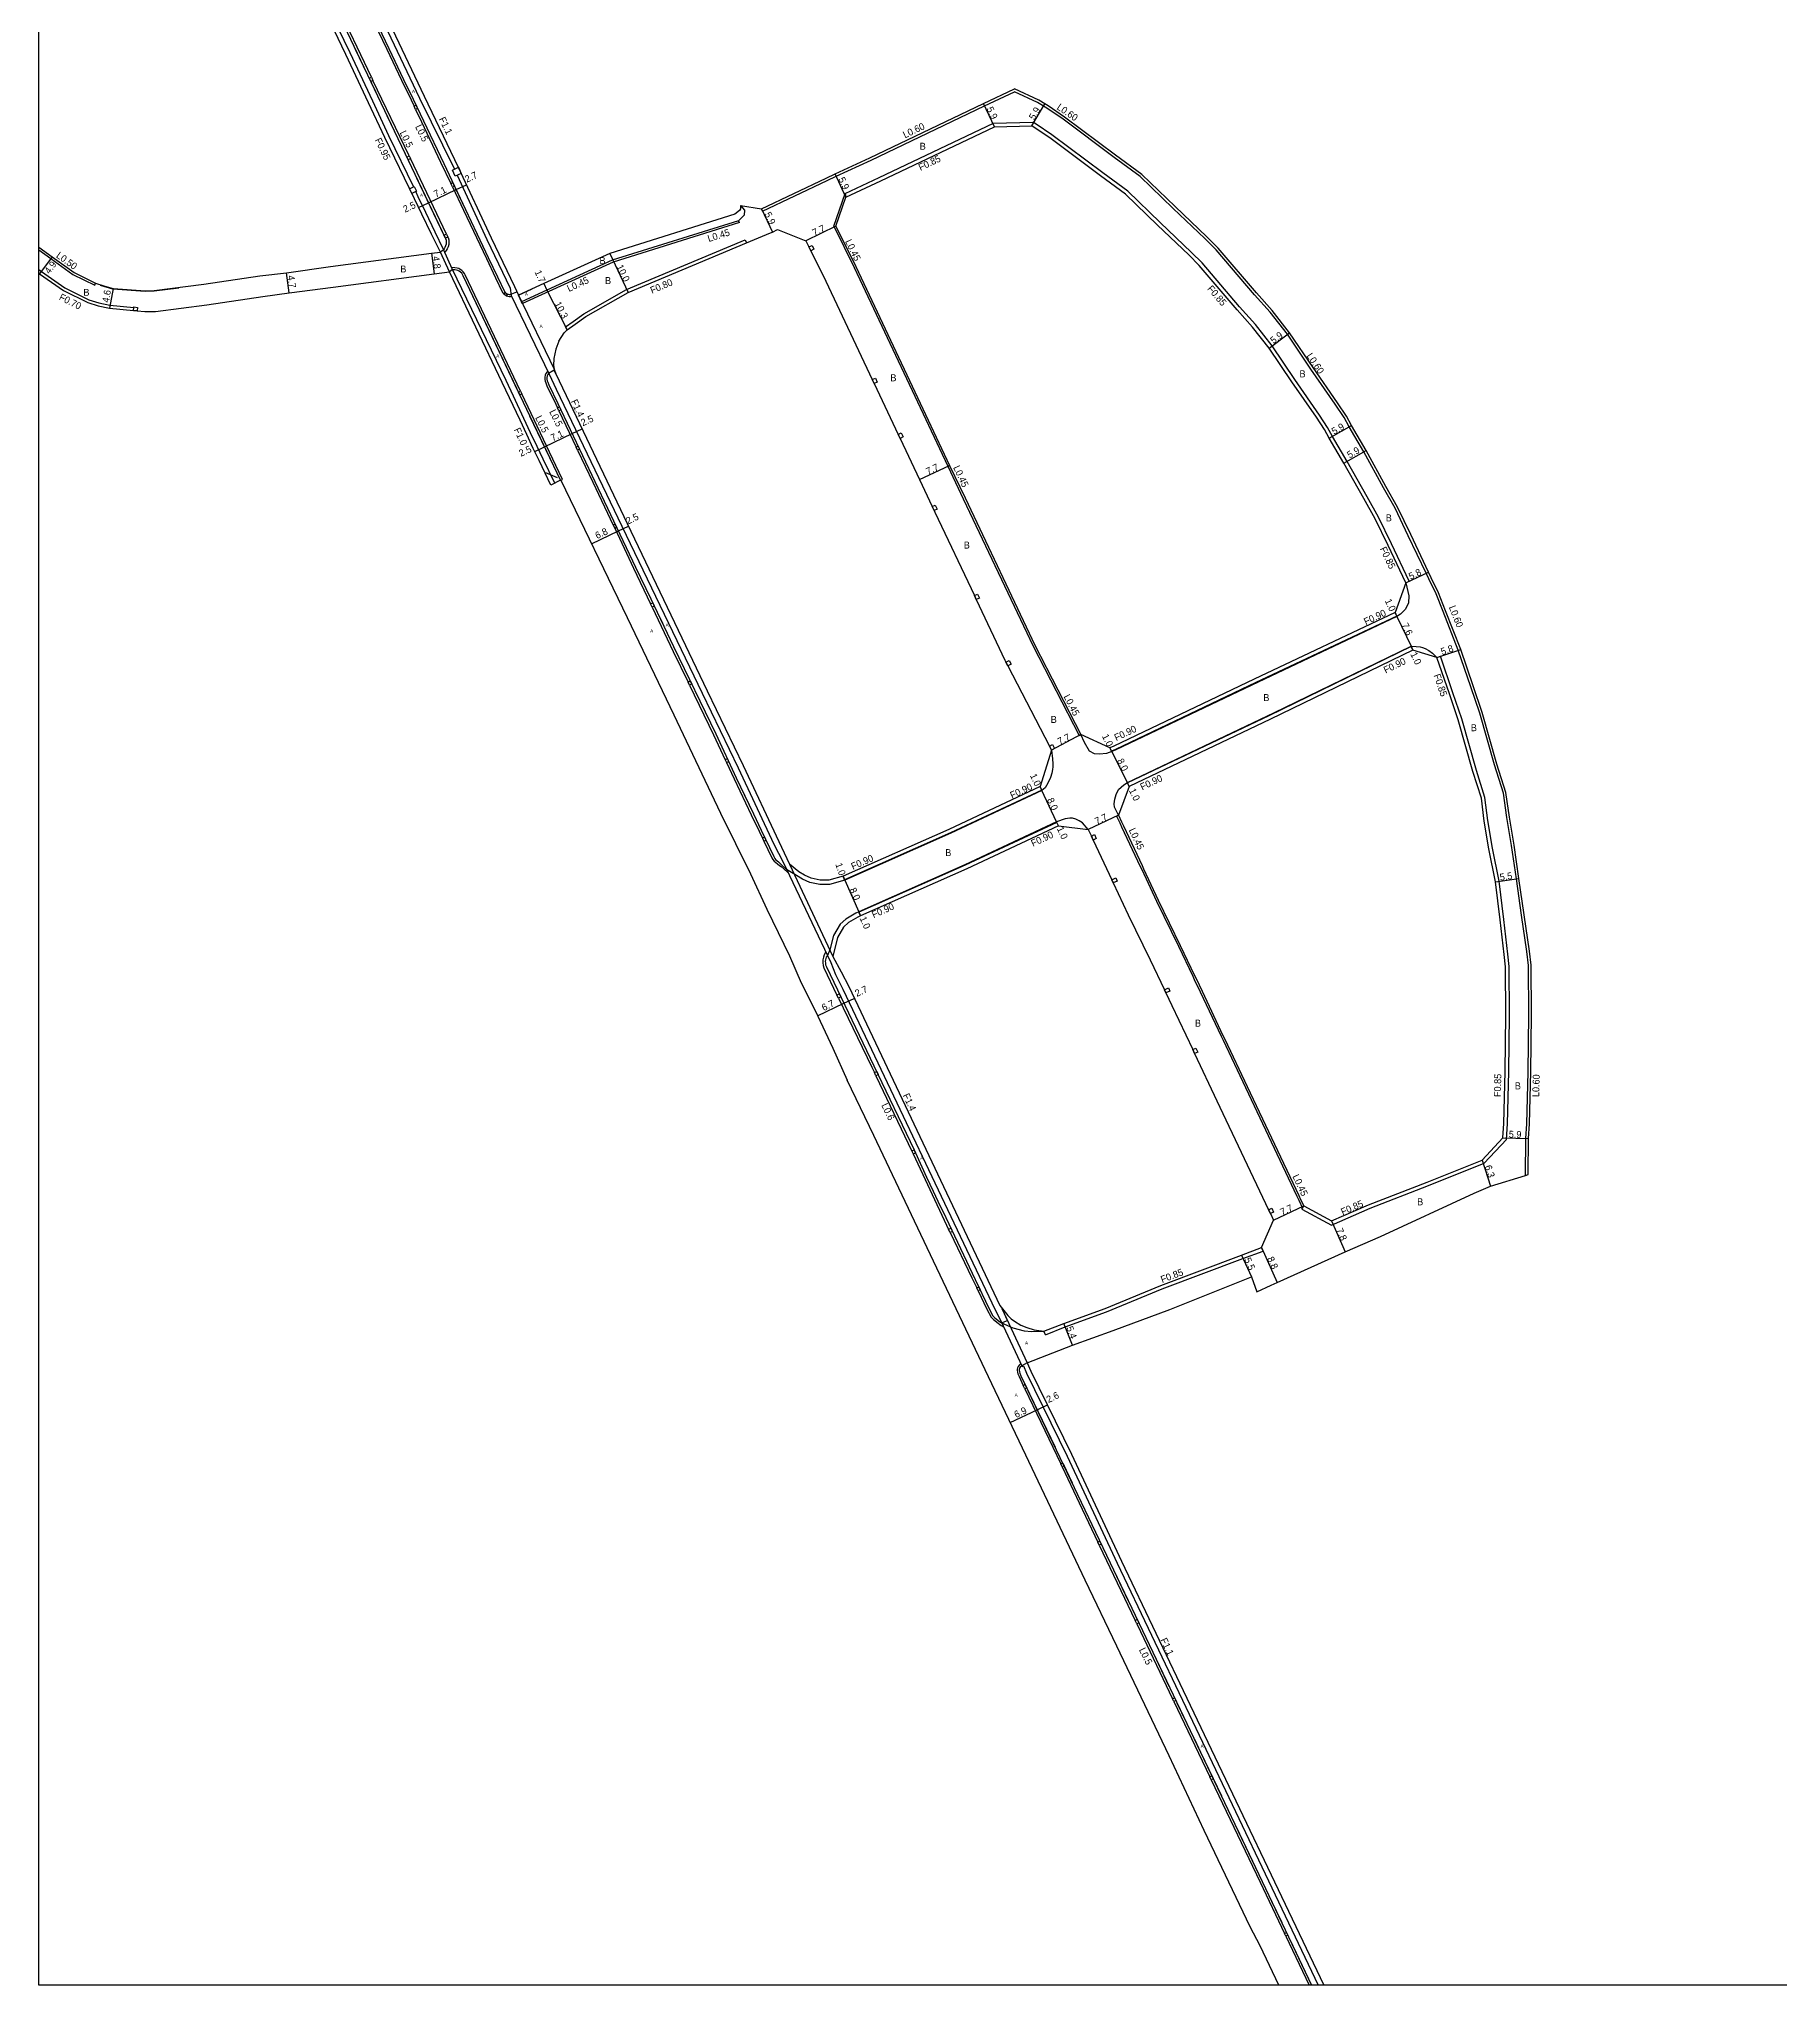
# Model space of a CAD drawing. Header units: metres. Extents: x -20002 to -16000, y -111000 to -108000.
# Drawn here: x -20000 to -19598.1, y -111000 to -110550.8 of the extents above; entities that cross this region are included whole.
import ezdxf

# ---------------------------------------------------------------- set-up
doc = ezdxf.new("R2010")
doc.units = ezdxf.units.M
doc.header["$LTSCALE"] = 2.5
for name, color, linetype in [('側溝・桝', 7, 'Continuous'), ('図郭', 7, 'Continuous'), ('幅員', 7, 'Continuous'), ('歩道・分離帯・安全施設', 7, 'Continuous'), ('舗装', 7, 'Continuous'), ('道路', 7, 'Continuous')]:
    doc.layers.add(name, color=color, linetype=linetype)
doc.styles.get("Standard").update_dxf_attribs({"font": ''})
doc.styles.add('YOKO_DECO', font='')
doc.styles.get('Standard').set_extended_font_data('@MS PGothic')
doc.styles.get('YOKO_DECO').set_extended_font_data('MS PGothic')

msp = doc.modelspace()

# ---------------------------------------------------------------- linework, layer by layer
at = {"layer": '側溝・桝'}
for points in [[(-19929.42, -110528.86), (-19922.94, -110542.18), (-19920.22, -110547.48), (-19912.13, -110564.48), (-19904.2, -110580.72), (-19904.14, -110580.86)], [(-19938.35, -110533.27), (-19936.63, -110536.74), (-19933.67, -110542.7), (-19928.28, -110553.93), (-19923.04, -110565.1), (-19919.29, -110573.11), (-19913.58, -110584.92)], [(-19923.27, -110559.62), (-19931.5, -110542.4)], [(-19921.67, -110549.03), (-19919.72, -110553.18), (-19916.33, -110560.32), (-19914.09, -110564.87), (-19913.41, -110566.3)], [(-19914.57, -110577.79), (-19922.91, -110560.37)], [(-19832.99, -110590.56), (-19818.04, -110583.46), (-19815.97, -110582.49), (-19807.94, -110578.75), (-19781.74, -110566.26), (-19774.83, -110562.96)], [(-19656.87, -110813.1), (-19656.83, -110804.59), (-19656.58, -110801.17), (-19656.27, -110789.19), (-19656.13, -110776.06), (-19656.19, -110764.63), (-19656.59, -110761.4), (-19657.82, -110753.07), (-19659, -110744.67), (-19660.15, -110736.95), (-19661.22, -110730.53), (-19662, -110724.88), (-19664.08, -110718.37), (-19667.45, -110706.44), (-19669.54, -110700.31), (-19672.4, -110691.89), (-19675.92, -110682.97), (-19677.49, -110678.87), (-19679.19, -110675.42), (-19679.83, -110674.09), (-19683.94, -110665.46), (-19686.96, -110659.12), (-19689.67, -110654.37), (-19694.21, -110646.11), (-19697.59, -110640.33), (-19698.76, -110638.18), (-19700.81, -110635.11), (-19706.41, -110626.99), (-19711.84, -110618.96), (-19715.84, -110613.88), (-19719.45, -110609.82), (-19728.28, -110599.49), (-19730.88, -110596.86), (-19738.2, -110589.91), (-19745.8, -110582.52), (-19751.85, -110578.12), (-19763.63, -110569.33), (-19767.39, -110566.74), (-19769.5, -110565.48), (-19774.83, -110562.96)], [(-19913.06, -110567.04), (-19911.71, -110569.91), (-19907.28, -110579.21), (-19904.91, -110584.19)], [(-19813.9, -110586.44), (-19806.05, -110582.78), (-19779.66, -110570.2)], [(-19779.66, -110570.2), (-19770.64, -110569.99)], [(-19683.75, -110675.96), (-19687.86, -110667.33), (-19690.82, -110661.14), (-19693.47, -110656.49), (-19698.08, -110648.3), (-19701.47, -110642.52), (-19702.57, -110640.48), (-19704.46, -110637.64), (-19710.14, -110629.42), (-19715.4, -110621.63), (-19719.25, -110616.73), (-19722.89, -110612.63), (-19731.55, -110602.5), (-19733.98, -110600.05), (-19741.25, -110593.14), (-19748.67, -110585.94), (-19754.47, -110581.71), (-19766.21, -110572.95), (-19769.8, -110570.49), (-19770.64, -110569.99)], [(-19905.94, -110595.84), (-19914.27, -110578.41)], [(-19903.49, -110582.26), (-19896.59, -110597.1), (-19891.27, -110608.28), (-19891.01, -110610.02), (-19882.22, -110628.17), (-19880.61, -110631.61), (-19865.49, -110663.22), (-19846.93, -110701.83), (-19838.6, -110719.06), (-19830.36, -110736.62), (-19828.24, -110740.83), (-19817.26, -110763.96), (-19816.18, -110766.71), (-19814.42, -110770.1), (-19779.31, -110844.15), (-19778.02, -110846.71), (-19773.04, -110857.19), (-19772.78, -110857.09), (-19772.1, -110858.72), (-19762.69, -110877.95), (-19751.15, -110902.64), (-19735.29, -110935.84), (-19704.76, -111000)], [(-19880.95, -110653.32), (-19883.6, -110647.82), (-19885.01, -110644.87), (-19886.51, -110641.67), (-19888.06, -110638.39), (-19890.5, -110633.25), (-19892.19, -110629.64), (-19904.62, -110603.88), (-19906.66, -110599.42), (-19908.53, -110595.42), (-19910.72, -110590.84), (-19912.46, -110587.23), (-19913.04, -110586.03)], [(-19904.56, -110584.93), (-19901.98, -110590.34), (-19896.73, -110601.45), (-19894.6, -110605.92), (-19893, -110609.28), (-19892.8, -110609.56), (-19892.67, -110609.7)], [(-19816.55, -110594.03), (-19813.9, -110586.44)], [(-19813.9, -110586.44), (-19813.73, -110587.3)], [(-19838.31, -110593.17), (-19838.55, -110592.77)], [(-19832.99, -110590.56), (-19833.25, -110590.01)], [(-19905.64, -110596.51), (-19905.57, -110596.65), (-19905.43, -110597.14), (-19905.37, -110597.65), (-19905.41, -110598.25), (-19905.55, -110598.78), (-19905.74, -110599.22), (-19905.98, -110599.6), (-19906.24, -110599.91), (-19906.38, -110600.03)], [(-19838.31, -110593.17), (-19867.5, -110602.3), (-19888.41, -110611.86)], [(-19878.43, -110617.23), (-19876.7, -110616.01), (-19874.24, -110614.22), (-19864.36, -110608.62), (-19836.99, -110597.13)], [(-19836.99, -110597.13), (-19836.68, -110597.87)], [(-19816.55, -110594.03), (-19811.86, -110603.53), (-19790.23, -110649.4), (-19786.67, -110656.93), (-19770.54, -110690.93), (-19759.89, -110711.58)], [(-20000, -110599.45), (-19997.22, -110601.5)], [(-19997.22, -110601.5), (-19992.14, -110605.13), (-19987.12, -110607.65)], [(-19905.23, -110604.54), (-19907.35, -110599.98)], [(-20000, -110604.04), (-19999.42, -110604.47)], [(-19999.42, -110604.47), (-19994, -110608.23), (-19988.46, -110611.01), (-19986.18, -110611.71), (-19983.6, -110612.21), (-19978.07, -110612.76)], [(-19888.87, -110632.08), (-19901.62, -110605.26), (-19901.8, -110604.91), (-19902.06, -110604.56), (-19902.36, -110604.26), (-19902.75, -110603.99), (-19903.12, -110603.81), (-19903.5, -110603.68), (-19903.98, -110603.61), (-19904.68, -110603.58), (-19904.75, -110603.6)], [(-19987.12, -110607.65), (-19986.93, -110607.19)], [(-19892.15, -110610.06), (-19892.06, -110610.11), (-19891.79, -110610.19), (-19891.48, -110610.24), (-19891.15, -110610.22), (-19890.93, -110610.17)], [(-19889.35, -110609.93), (-19881.05, -110627.03)], [(-19888.41, -110611.86), (-19888.61, -110611.45)], [(-19878.05, -110617.95), (-19878.43, -110617.23)], [(-19882.55, -110627.48), (-19882.7, -110627.62), (-19882.98, -110628.04), (-19883.14, -110628.41), (-19883.24, -110628.87), (-19883.24, -110629.36), (-19883.14, -110629.8), (-19883.02, -110630.19), (-19882.76, -110630.84), (-19880.7, -110635.12), (-19880.33, -110635.9)], [(-19879.53, -110652.62), (-19879.18, -110652.45), (-19880.72, -110649.21), (-19888.56, -110632.72)], [(-19879.99, -110636.62), (-19876, -110644.99)], [(-19875.66, -110645.7), (-19872.12, -110653.13), (-19867.44, -110663.03)], [(-19867.11, -110663.71), (-19862.76, -110672.91), (-19858.82, -110681.19)], [(-19684.52, -110676.32), (-19683.75, -110675.96)], [(-19858.47, -110681.92), (-19853.6, -110692.15), (-19850.16, -110699.22)], [(-19686.61, -110684), (-19719.13, -110699.36), (-19751.53, -110714.83), (-19752.43, -110715.18)], [(-19686.61, -110684), (-19687, -110683.19)], [(-19683.26, -110691.05), (-19716.14, -110707.02), (-19748.75, -110722.51)], [(-19682.87, -110691.86), (-19683.26, -110691.05)], [(-19708.49, -110820.91), (-19701.7, -110824.57), (-19692.77, -110820.69), (-19679.25, -110815.47), (-19666.42, -110810.29), (-19661.3, -110804.82), (-19661.06, -110801.2), (-19660.72, -110789.12), (-19660.58, -110776.1), (-19660.64, -110764.91), (-19661, -110762.04), (-19661.91, -110754.02), (-19663.01, -110745.21), (-19664.55, -110737.61), (-19665.62, -110731.2), (-19666.25, -110725.86), (-19668.24, -110719.62), (-19671.61, -110707.73), (-19673.66, -110701.71), (-19676.52, -110693.28)], [(-19677.33, -110693.55), (-19676.52, -110693.28)], [(-19849.82, -110699.92), (-19844.29, -110711.39), (-19841.59, -110717.17)], [(-19759.89, -110711.58), (-19759.49, -110711.37)], [(-19841.29, -110717.81), (-19839.53, -110721.56), (-19835.6, -110729.85), (-19833.77, -110733.67), (-19833.01, -110735.28)], [(-19752.43, -110715.18), (-19752.84, -110714.38)], [(-19748.37, -110723.32), (-19748.75, -110722.51)], [(-19768.54, -110724.19), (-19789.61, -110734.05), (-19814.07, -110744.88)], [(-19768.54, -110724.19), (-19768.92, -110723.37)], [(-19765.06, -110731.62), (-19786.23, -110741.51), (-19810.75, -110752.37)], [(-19764.68, -110732.43), (-19765.06, -110731.62)], [(-19751.27, -110730.16), (-19750.86, -110729.97)], [(-19751.27, -110730.16), (-19750.54, -110731.71), (-19750.11, -110732.62), (-19745.81, -110741.8), (-19745.47, -110742.52), (-19742.06, -110749.8), (-19736.98, -110760.23), (-19733.69, -110767.14), (-19733.34, -110767.86), (-19731.96, -110770.75), (-19727.13, -110780.99), (-19726.7, -110781.89), (-19721.55, -110792.8), (-19709.65, -110817.93), (-19709.22, -110818.83), (-19708.36, -110820.66)], [(-19832.69, -110735.96), (-19830.86, -110739.78), (-19830.6, -110740.22), (-19830.29, -110740.6), (-19829.93, -110740.91), (-19829.57, -110741.17), (-19829.08, -110741.54), (-19828.72, -110741.82), (-19828, -110742.46), (-19827.13, -110743.17)], [(-19826.73, -110741.3), (-19816.75, -110762.59)], [(-19814.07, -110744.88), (-19814.37, -110744.03)], [(-19810.39, -110753.2), (-19810.75, -110752.37)], [(-19818.41, -110761.54), (-19818.74, -110762.23), (-19818.95, -110762.75), (-19819.04, -110763.36), (-19819.08, -110764.02), (-19818.99, -110764.63), (-19818.82, -110765.2), (-19815.82, -110771.48)], [(-19815.48, -110772.18), (-19807.79, -110788.09), (-19807.17, -110789.38)], [(-19806.83, -110790.1), (-19798.5, -110807.5)], [(-19798.19, -110808.16), (-19790.51, -110824.6), (-19790.04, -110825.57)], [(-19708.49, -110820.91), (-19708.36, -110820.66), (-19708.09, -110820.16)], [(-19789.69, -110826.3), (-19784.66, -110836.76), (-19783.55, -110839.05)], [(-19767.72, -110849.89), (-19763.12, -110848.09), (-19753.63, -110844.63), (-19740.73, -110839.31), (-19722.12, -110832.31), (-19717.46, -110830.56)], [(-19717.46, -110830.56), (-19717.81, -110829.78)], [(-19783.22, -110839.75), (-19781.21, -110843.97), (-19780.22, -110845.82), (-19779.69, -110846.34), (-19779.37, -110846.63), (-19778.89, -110847.02), (-19777.91, -110847.72), (-19777.39, -110848.03)], [(-19777.74, -110843.81), (-19771.89, -110856.41)], [(-19767.72, -110849.89), (-19768.03, -110849.1)], [(-19773.33, -110856.58), (-19773.57, -110856.73), (-19773.79, -110856.91), (-19774.01, -110857.2), (-19774.16, -110857.53), (-19774.22, -110857.83), (-19774.23, -110858.1), (-19774.18, -110858.53), (-19774.07, -110858.9), (-19773.79, -110859.54), (-19772.81, -110861.6)], [(-19772.46, -110862.34), (-19764.18, -110879.71)], [(-19763.86, -110880.4), (-19759.9, -110888.72), (-19755.58, -110897.78)], [(-19755.26, -110898.46), (-19746.98, -110915.86)], [(-19746.62, -110916.59), (-19745.78, -110918.37), (-19738.36, -110933.91)], [(-19738.05, -110934.54), (-19732.34, -110946.49), (-19729.77, -110951.9)], [(-19729.42, -110952.62), (-19718.15, -110976.28), (-19712.52, -110988.07)], [(-19712.21, -110988.71), (-19706.83, -111000)]]:
    msp.add_lwpolyline(points, dxfattribs=at)
for points in [[(-19923.41, -110560.61), (-19923.77, -110559.86), (-19923.27, -110559.62), (-19922.91, -110560.37)], [(-19912.96, -110566.09), (-19912.61, -110566.82), (-19913.06, -110567.04), (-19913.41, -110566.3)], [(-19914.81, -110578.67), (-19915.11, -110578.05), (-19914.57, -110577.79), (-19914.27, -110578.41)], [(-19902.53, -110581.81), (-19903.92, -110582.46), (-19904.58, -110581.07), (-19903.18, -110580.41)], [(-19914.46, -110585.37), (-19913.43, -110584.84), (-19912.87, -110585.94), (-19913.92, -110586.49)], [(-19904.56, -110584.93), (-19904.91, -110584.19), (-19904.47, -110583.98), (-19904.12, -110584.72)], [(-19906.52, -110596.1), (-19905.94, -110595.84), (-19905.64, -110596.51), (-19906.2, -110596.76)], [(-19821.12, -110599.34), (-19821.84, -110599.7), (-19822.28, -110598.8), (-19821.57, -110598.45)], [(-19892.15, -110610.06), (-19892.67, -110609.7), (-19892.38, -110609.29), (-19891.87, -110609.66)], [(-19978.06, -110612.66), (-19977.27, -110612.74), (-19977.34, -110613.54), (-19978.14, -110613.46), (-19978.07, -110612.76)], [(-19889.31, -110632.29), (-19888.87, -110632.08), (-19888.56, -110632.72), (-19889, -110632.93)], [(-19806.51, -110629.99), (-19807.24, -110630.33), (-19807.66, -110629.43), (-19806.94, -110629.09)], [(-19879.53, -110636.39), (-19879.99, -110636.62), (-19880.33, -110635.9), (-19879.87, -110635.68)], [(-19800.54, -110642.65), (-19801.26, -110642.99), (-19801.69, -110642.09), (-19800.97, -110641.74)], [(-19875.55, -110644.77), (-19875.21, -110645.48), (-19875.66, -110645.7), (-19876, -110644.99)], [(-19792.69, -110659.3), (-19793.41, -110659.64), (-19793.84, -110658.74), (-19793.11, -110658.4)], [(-19866.99, -110662.82), (-19867.44, -110663.03), (-19867.11, -110663.71), (-19866.67, -110663.51)], [(-19858.33, -110680.96), (-19857.98, -110681.68), (-19858.47, -110681.92), (-19858.82, -110681.19)], [(-19782.95, -110679.84), (-19783.67, -110680.18), (-19784.1, -110679.28), (-19783.37, -110678.93)], [(-19775.63, -110695.14), (-19776.34, -110695.51), (-19776.8, -110694.62), (-19776.09, -110694.25)], [(-19849.67, -110698.98), (-19849.33, -110699.68), (-19849.82, -110699.92), (-19850.16, -110699.22)], [(-19765.62, -110714.55), (-19766.33, -110714.92), (-19766.79, -110714.03), (-19766.07, -110713.66)], [(-19841.1, -110716.93), (-19841.59, -110717.17), (-19841.29, -110717.81), (-19840.79, -110717.58)], [(-19832.52, -110735.05), (-19833.01, -110735.28), (-19832.69, -110735.96), (-19832.19, -110735.73)], [(-19755.95, -110735.35), (-19756.68, -110735.69), (-19757.1, -110734.79), (-19756.38, -110734.45)], [(-19752.03, -110745.6), (-19752.37, -110744.88), (-19751.47, -110744.45), (-19751.13, -110745.18)], [(-19815.48, -110772.18), (-19815.82, -110771.48), (-19815.28, -110771.21), (-19814.94, -110771.92)], [(-19739.88, -110771), (-19740.23, -110770.27), (-19739.32, -110769.84), (-19738.98, -110770.56)], [(-19733.68, -110784.08), (-19732.96, -110783.74), (-19732.53, -110784.64), (-19733.26, -110784.99)], [(-19806.63, -110789.12), (-19806.29, -110789.85), (-19806.83, -110790.1), (-19807.17, -110789.38)], [(-19797.97, -110807.24), (-19798.5, -110807.5), (-19798.19, -110808.16), (-19797.65, -110807.91)], [(-19716.2, -110821.03), (-19715.48, -110820.69), (-19715.05, -110821.59), (-19715.77, -110821.93)], [(-19789.52, -110825.32), (-19789.18, -110826.05), (-19789.69, -110826.3), (-19790.04, -110825.57)], [(-19783.08, -110838.83), (-19782.75, -110839.53), (-19783.22, -110839.75), (-19783.55, -110839.05)], [(-19772.01, -110862.13), (-19772.46, -110862.34), (-19772.81, -110861.6), (-19772.36, -110861.38)], [(-19763.4, -110880.18), (-19763.86, -110880.4), (-19764.18, -110879.71), (-19763.73, -110879.5)], [(-19754.8, -110898.24), (-19755.26, -110898.46), (-19755.58, -110897.78), (-19755.12, -110897.56)], [(-19746.51, -110915.64), (-19746.16, -110916.37), (-19746.62, -110916.59), (-19746.98, -110915.86)], [(-19737.89, -110933.69), (-19737.59, -110934.32), (-19738.05, -110934.54), (-19738.36, -110933.91)], [(-19729.3, -110951.68), (-19728.96, -110952.4), (-19729.42, -110952.62), (-19729.77, -110951.9)], [(-19712.06, -110987.85), (-19711.75, -110988.49), (-19712.21, -110988.71), (-19712.52, -110988.07)]]:
    msp.add_lwpolyline(points, close=True, dxfattribs=at)
at = {"layer": '図郭'}
msp.add_lwpolyline([(-20000, -110400), (-19200, -110400), (-19200, -111000), (-20000, -111000)], close=True, dxfattribs=at)
at = {"layer": '幅員'}
for points in [[(-19779.46, -110571.04), (-19782, -110565.72)], [(-19770.86, -110570.84), (-19767.83, -110565.78)], [(-19813.73, -110587.3), (-19816.22, -110581.95)], [(-19910.09, -110588.59), (-19903.72, -110585.55)], [(-19903.72, -110585.55), (-19901.31, -110584.43)], [(-19912.37, -110589.68), (-19910.09, -110588.59)], [(-19833.25, -110590.01), (-19830.72, -110595.35)], [(-19816.07, -110594), (-19822.97, -110597.41)], [(-19996.93, -110601.1), (-19999.83, -110605.04)], [(-19909.38, -110600.25), (-19908.76, -110605.01)], [(-19868.27, -110600.3), (-19864, -110609.34)], [(-19942.21, -110609.4), (-19942.83, -110604.74)], [(-19982.9, -110608.38), (-19983.7, -110612.91)], [(-19883.49, -110607.26), (-19882.79, -110608.8)], [(-19882.79, -110608.8), (-19878.05, -110617.95)], [(-19716.08, -110622.14), (-19711.35, -110618.61)], [(-19883.31, -110644.92), (-19876.92, -110641.89)], [(-19876.92, -110641.89), (-19874.65, -110640.81)], [(-19702.21, -110642.94), (-19697.07, -110640.04)], [(-19885.57, -110645.99), (-19883.31, -110644.92)], [(-19698.82, -110648.73), (-19693.69, -110645.81)], [(-19796.78, -110652.49), (-19789.82, -110649.21)], [(-19872.45, -110667.3), (-19866.26, -110664.36)], [(-19866.26, -110664.36), (-19863.96, -110663.27)], [(-19684.52, -110676.32), (-19679.29, -110673.83)], [(-19687, -110683.19), (-19686.57, -110684.1)], [(-19686.57, -110684.1), (-19683.3, -110690.96)], [(-19683.3, -110690.96), (-19682.87, -110691.86)], [(-19677.33, -110693.55), (-19671.83, -110691.69)], [(-19759.49, -110711.37), (-19766.33, -110714.92)], [(-19752.39, -110715.27), (-19752.84, -110714.38)], [(-19748.79, -110722.42), (-19752.39, -110715.27)], [(-19748.37, -110723.32), (-19748.79, -110722.42)], [(-19768.5, -110724.28), (-19768.92, -110723.37)], [(-19765.11, -110731.52), (-19768.5, -110724.28)], [(-19764.68, -110732.43), (-19765.11, -110731.52)], [(-19750.86, -110729.97), (-19757.83, -110733.24)], [(-19814.37, -110744.03), (-19814.03, -110744.97)], [(-19814.03, -110744.97), (-19810.79, -110752.28)], [(-19663.85, -110745.34), (-19658.41, -110744.58)], [(-19810.79, -110752.28), (-19810.39, -110753.2)], [(-19814.21, -110773.39), (-19811.81, -110772.25)], [(-19820.27, -110776.31), (-19814.21, -110773.39)], [(-19662.12, -110804.46), (-19656.23, -110804.61)], [(-19666.91, -110809.57), (-19664.96, -110815.56)], [(-19715.05, -110823.46), (-19708.09, -110820.16)], [(-19701.66, -110823.63), (-19698.55, -110830.78)], [(-19717.81, -110829.78), (-19714.18, -110837.8)], [(-19722.42, -110831.52), (-19720.15, -110836.53)], [(-19761.45, -110852.32), (-19763.42, -110847.3)], [(-19769.59, -110867.21), (-19767.24, -110866.07)], [(-19775.81, -110870.18), (-19769.59, -110867.21)]]:
    msp.add_lwpolyline(points, dxfattribs=at)
at = {"layer": '歩道・分離帯・安全施設'}
for points in [[(-19935.15, -110535.95), (-19906.15, -110596.87), (-19906.04, -110597.26), (-19905.99, -110597.66), (-19906.02, -110598.15), (-19906.13, -110598.58), (-19906.28, -110598.93), (-19906.48, -110599.24), (-19906.65, -110599.44)], [(-19935.15, -110535.95), (-19906.15, -110596.87), (-19906.04, -110597.26), (-19905.99, -110597.66), (-19906.02, -110598.15), (-19906.13, -110598.58), (-19906.28, -110598.93), (-19906.48, -110599.24), (-19906.68, -110599.48), (-19906.97, -110599.72), (-19907.35, -110599.98)], [(-19921.67, -110547.86), (-19919.27, -110552.96), (-19915.88, -110560.11), (-19913.64, -110564.65), (-19911.25, -110569.7), (-19906.58, -110579.57), (-19901.54, -110590.13), (-19896.29, -110601.24), (-19894.16, -110605.71), (-19892.56, -110609.07), (-19892.42, -110609.26), (-19892.38, -110609.29), (-19891.87, -110609.66), (-19891.69, -110609.72), (-19891.46, -110609.75), (-19891.22, -110609.74), (-19889.69, -110609.18)], [(-19921.67, -110547.86), (-19919.27, -110552.96), (-19915.88, -110560.11), (-19913.64, -110564.65), (-19911.25, -110569.7), (-19906.58, -110579.57), (-19901.54, -110590.13), (-19896.29, -110601.24), (-19894.16, -110605.71), (-19892.56, -110609.07), (-19892.42, -110609.26), (-19892.38, -110609.29), (-19891.87, -110609.66), (-19891.69, -110609.72), (-19891.46, -110609.75), (-19891.22, -110609.74), (-19891.06, -110609.68)], [(-19919.55, -110552.36), (-19919.27, -110552.96), (-19915.88, -110560.11), (-19913.64, -110564.65), (-19913.33, -110565.3)], [(-19926.98, -110553.11), (-19922.32, -110562.89)], [(-19919.67, -110568.47), (-19914.62, -110579.08)], [(-19911.57, -110569.03), (-19911.25, -110569.7), (-19906.58, -110579.57)], [(-19912.82, -110582.85), (-19906.52, -110596.09)], [(-19904.69, -110583.53), (-19901.54, -110590.13), (-19901.24, -110590.77)], [(-19838.1, -110589.21), (-19837.15, -110590.33), (-19837.22, -110591.5), (-19838.55, -110592.77), (-19867.66, -110601.88), (-19882.79, -110608.8), (-19888.61, -110611.45)], [(-19899.45, -110594.55), (-19896.29, -110601.24), (-19896, -110601.85)], [(-19879.62, -110652.66), (-19881.17, -110649.42), (-19902.05, -110605.47), (-19902.21, -110605.17), (-19902.43, -110604.88), (-19902.67, -110604.64), (-19903, -110604.41), (-19903.3, -110604.26), (-19903.62, -110604.16), (-19904.02, -110604.1), (-19904.64, -110604.08), (-19905.23, -110604.54)], [(-19879.62, -110652.66), (-19881.17, -110649.42), (-19902.05, -110605.47), (-19902.21, -110605.17), (-19902.43, -110604.88), (-19902.67, -110604.64), (-19903, -110604.41), (-19903.3, -110604.26), (-19903.62, -110604.16), (-19904.02, -110604.1), (-19904.53, -110604.08)], [(-19888.54, -110633.9), (-19902.05, -110605.47)], [(-19894.16, -110605.71), (-19892.56, -110609.07)], [(-19967.73, -110608.29), (-19973.42, -110609.03), (-19975.45, -110609.06), (-19982.93, -110608.52), (-19985.05, -110607.92), (-19985.8, -110607.69)], [(-19888.61, -110611.45), (-19889.35, -110609.93)], [(-19880.72, -110628.06), (-19881.11, -110627.25), (-19882.37, -110628.01), (-19882.55, -110628.27), (-19882.68, -110628.57), (-19882.75, -110628.92), (-19882.75, -110629.3), (-19882.66, -110629.67), (-19882.56, -110630.03), (-19882.32, -110630.64), (-19880.23, -110634.92), (-19871.68, -110652.92), (-19862.32, -110672.7), (-19858.76, -110680.06), (-19853.51, -110691.02), (-19843.8, -110711.16), (-19839.04, -110721.33), (-19835.11, -110729.62), (-19833.28, -110733.44), (-19830.4, -110739.51), (-19830.19, -110739.93), (-19829.93, -110740.24), (-19829.63, -110740.51), (-19829.34, -110740.73), (-19829.01, -110741), (-19828.73, -110741.24), (-19828.43, -110741.55), (-19827.46, -110742.48)], [(-19882.31, -110627.97), (-19882.37, -110628.01), (-19882.55, -110628.27), (-19882.68, -110628.57), (-19882.75, -110628.92), (-19882.75, -110629.3), (-19882.66, -110629.67), (-19882.56, -110630.03), (-19882.32, -110630.64), (-19880.23, -110634.92), (-19871.68, -110652.92), (-19862.32, -110672.7), (-19858.76, -110680.06), (-19853.51, -110691.02), (-19843.8, -110711.16), (-19839.04, -110721.33), (-19835.11, -110729.62), (-19833.28, -110733.44), (-19830.4, -110739.51), (-19830.19, -110739.93), (-19829.93, -110740.24), (-19829.63, -110740.51), (-19829.34, -110740.73), (-19829.01, -110741), (-19828.73, -110741.24), (-19828.43, -110741.55), (-19827.46, -110742.48)], [(-19881.17, -110649.42), (-19886.67, -110637.83)], [(-19880.23, -110634.92), (-19871.68, -110652.92), (-19862.32, -110672.7), (-19858.76, -110680.06)], [(-19883.09, -110650.88), (-19880.4, -110652.01)], [(-19879.62, -110652.66), (-19880.37, -110651.09)], [(-19684.52, -110676.32), (-19683.83, -110679.36), (-19683.88, -110680.96), (-19684.58, -110682.4), (-19685.76, -110683.56), (-19686.57, -110684.1), (-19718.61, -110699.22), (-19751.44, -110714.9), (-19752.39, -110715.27), (-19753.64, -110715.71), (-19755.24, -110715.89), (-19756.36, -110715.78), (-19757.49, -110715.18), (-19758.69, -110713.21), (-19759.49, -110711.37)], [(-19856.95, -110683.84), (-19856.08, -110685.66)], [(-19853.51, -110691.02), (-19843.8, -110711.16), (-19839.04, -110721.33)], [(-19750.86, -110729.97), (-19751.77, -110728.14), (-19751.86, -110727.35), (-19751.67, -110726.27), (-19751.37, -110725.18), (-19750.85, -110724.06), (-19749.64, -110722.98), (-19748.79, -110722.42), (-19715, -110706.36), (-19683.3, -110690.96), (-19682.17, -110691.01), (-19681.23, -110691.12), (-19680.7, -110691.26), (-19680.06, -110691.52), (-19679.22, -110691.96), (-19678.4, -110692.57), (-19677.33, -110693.55)], [(-19766.33, -110714.92), (-19766.07, -110716.93), (-19766.01, -110718.13), (-19765.98, -110718.79), (-19766.03, -110719.41), (-19766.21, -110720.27), (-19766.56, -110721.3), (-19767.14, -110722.56), (-19767.79, -110723.65), (-19768.5, -110724.28), (-19789.56, -110734.13), (-19814.03, -110744.97), (-19817.56, -110745.95), (-19819.76, -110745.94), (-19822.08, -110745.47), (-19823.8, -110744.71), (-19825.17, -110743.89), (-19827.46, -110742.48)], [(-19837.23, -110725.15), (-19835.11, -110729.62)], [(-19757.83, -110733.24), (-19759.17, -110731.76), (-19759.89, -110731.26), (-19760.65, -110730.86), (-19761.47, -110730.66), (-19762.09, -110730.64), (-19763.16, -110730.84), (-19765.11, -110731.52), (-19786.28, -110741.43), (-19810.79, -110752.28), (-19811.45, -110752.58), (-19813.76, -110753.97), (-19815.06, -110755.14), (-19816.61, -110757.76), (-19817.47, -110761.06)], [(-19833.28, -110733.44), (-19830.4, -110739.51)], [(-19817.47, -110761.06), (-19818.03, -110762.33), (-19818.17, -110762.56), (-19818.27, -110762.76), (-19818.39, -110763.08), (-19818.46, -110763.37), (-19818.5, -110763.74), (-19818.49, -110764.03), (-19818.42, -110764.48), (-19818.26, -110764.99), (-19807.27, -110787.8), (-19797.97, -110807.24), (-19797.65, -110807.91), (-19795.14, -110813.53), (-19793.59, -110816.78), (-19792.51, -110819.03), (-19790.72, -110822.83), (-19783.88, -110837.15), (-19780.74, -110843.73), (-19779.8, -110845.51), (-19779.34, -110845.96), (-19779.03, -110846.23), (-19778.58, -110846.61), (-19777.81, -110847.15), (-19776.45, -110846.57), (-19777.55, -110844.2)], [(-19818.03, -110762.33), (-19818.17, -110762.56), (-19818.27, -110762.76), (-19818.39, -110763.08), (-19818.46, -110763.37), (-19818.5, -110763.74), (-19818.49, -110764.03), (-19818.42, -110764.48), (-19818.26, -110764.99), (-19807.27, -110787.8), (-19797.97, -110807.24), (-19797.65, -110807.91), (-19795.14, -110813.53), (-19793.59, -110816.78), (-19792.51, -110819.03), (-19790.72, -110822.83), (-19783.88, -110837.15), (-19780.74, -110843.73), (-19779.8, -110845.51), (-19779.34, -110845.96), (-19779.03, -110846.23), (-19778.58, -110846.61), (-19777.81, -110847.15)], [(-19818.26, -110764.99), (-19807.27, -110787.8), (-19797.97, -110807.24), (-19797.65, -110807.91), (-19795.14, -110813.53)], [(-19793.59, -110816.78), (-19792.51, -110819.03)], [(-19790.72, -110822.83), (-19783.88, -110837.15)], [(-19780.74, -110843.73), (-19779.8, -110845.51)], [(-19777.81, -110847.15), (-19775.24, -110848.32), (-19772.6, -110849.02), (-19770.84, -110849.15), (-19768.03, -110849.1)], [(-19771.89, -110856.41), (-19773.12, -110857.03), (-19773.28, -110857.13), (-19773.43, -110857.25), (-19773.58, -110857.45), (-19773.68, -110857.68), (-19773.73, -110857.89), (-19773.73, -110858.09), (-19773.7, -110858.43), (-19773.6, -110858.73), (-19773.34, -110859.34), (-19759.44, -110888.5), (-19745.32, -110918.15), (-19731.88, -110946.27), (-19717.69, -110976.06), (-19706.27, -111000)], [(-19771.89, -110856.41), (-19773.12, -110857.03), (-19773.28, -110857.13), (-19773.43, -110857.25), (-19773.58, -110857.45), (-19773.68, -110857.68), (-19773.73, -110857.89), (-19773.73, -110858.09), (-19773.7, -110858.43), (-19773.6, -110858.73), (-19773.34, -110859.34), (-19759.44, -110888.5), (-19745.32, -110918.15), (-19731.88, -110946.27), (-19717.69, -110976.06), (-19706.27, -111000)], [(-19773.34, -110859.34), (-19765.47, -110875.83)], [(-19763.64, -110879.67), (-19761.54, -110884.08)], [(-19759.67, -110888), (-19759.44, -110888.5), (-19754.44, -110899)], [(-19752.61, -110902.84), (-19748.67, -110911.12)], [(-19746.84, -110914.96), (-19745.32, -110918.15)], [(-19741.6, -110925.94), (-19739.18, -110931)], [(-19737.34, -110934.85), (-19735.19, -110939.35)], [(-19733.32, -110943.26), (-19731.88, -110946.27), (-19727.09, -110956.33)], [(-19723.68, -110963.48), (-19717.69, -110976.06), (-19717.38, -110976.7)], [(-19715.5, -110980.65), (-19713.15, -110985.57)], [(-19711.27, -110989.51), (-19706.27, -111000)]]:
    msp.add_lwpolyline(points, dxfattribs=at)
at = {"layer": '道路'}
for points in [[(-19907.35, -110599.98), (-19909.42, -110595.84), (-19911.61, -110591.27), (-19913.35, -110587.66), (-19920.18, -110573.54), (-19923.95, -110565.53), (-19929.19, -110554.37), (-19934.58, -110543.14)], [(-19919.19, -110546.98), (-19911.09, -110563.98), (-19903.21, -110580.35), (-19895.6, -110596.73), (-19890.27, -110607.91), (-19889.35, -110609.93), (-19886.13, -110608.48)], [(-19838.1, -110589.21), (-19833.25, -110590.01), (-19818.29, -110582.92), (-19816.22, -110581.95), (-19808.2, -110578.21), (-19782, -110565.72), (-19774.84, -110562.3)], [(-19718.88, -110840.01), (-19715.6, -110838.46), (-19714.18, -110837.8), (-19698.55, -110830.78), (-19690.34, -110827.2), (-19668.74, -110817.19), (-19664.96, -110815.56), (-19656.87, -110813.1), (-19656.27, -110812.92), (-19656.23, -110804.61), (-19655.99, -110801.2), (-19655.67, -110789.2), (-19655.53, -110776.06), (-19655.59, -110764.59), (-19656, -110761.32), (-19657.23, -110752.98), (-19658.41, -110744.58), (-19659.55, -110736.86), (-19660.62, -110730.44), (-19661.41, -110724.75), (-19663.5, -110718.2), (-19666.88, -110706.26), (-19668.97, -110700.11), (-19671.83, -110691.69), (-19675.36, -110682.76), (-19676.94, -110678.62), (-19678.65, -110675.16), (-19679.29, -110673.83), (-19683.4, -110665.2), (-19686.43, -110658.85), (-19689.15, -110654.07), (-19693.69, -110645.81), (-19697.07, -110640.04), (-19698.24, -110637.87), (-19700.31, -110634.77), (-19705.92, -110626.65), (-19711.35, -110618.61), (-19715.38, -110613.49), (-19719, -110609.42), (-19727.83, -110599.08), (-19730.46, -110596.43), (-19737.78, -110589.48), (-19745.41, -110582.06), (-19751.49, -110577.64), (-19763.28, -110568.84), (-19767.07, -110566.24), (-19767.83, -110565.78), (-19769.22, -110564.95), (-19774.84, -110562.3)], [(-19813.73, -110587.3), (-19805.68, -110583.55), (-19779.46, -110571.04)], [(-19779.46, -110571.04), (-19770.86, -110570.84)], [(-19684.52, -110676.32), (-19688.63, -110667.7), (-19691.57, -110661.53), (-19694.21, -110656.9), (-19698.82, -110648.73), (-19702.21, -110642.94), (-19703.3, -110640.92), (-19705.17, -110638.12), (-19710.84, -110629.91), (-19716.08, -110622.14), (-19719.91, -110617.28), (-19723.44, -110613.3), (-19732.18, -110603.08), (-19734.59, -110600.64), (-19741.84, -110593.76), (-19749.22, -110586.59), (-19754.99, -110582.38), (-19766.71, -110573.64), (-19770.26, -110571.2), (-19770.86, -110570.84)], [(-19816.07, -110594), (-19813.73, -110587.3)], [(-19838.27, -110590.39), (-19839.35, -110591.25), (-19868.27, -110600.3), (-19883.49, -110607.26), (-19889.35, -110609.93)], [(-19838.1, -110589.21), (-19838.1, -110590.02), (-19838.27, -110590.39)], [(-19880.03, -110620.55), (-19878.8, -110618.66), (-19878.05, -110617.95), (-19876.24, -110616.66), (-19873.8, -110614.89), (-19864, -110609.34), (-19836.68, -110597.87), (-19831.17, -110595.56)], [(-19831.17, -110595.56), (-19830.72, -110595.35), (-19829.57, -110594.8)], [(-19829.57, -110594.8), (-19822.97, -110597.41), (-19822.28, -110598.8), (-19821.84, -110599.7), (-19818.39, -110606.68), (-19807.66, -110629.43), (-19807.24, -110630.33), (-19801.69, -110642.09), (-19801.26, -110642.99), (-19796.78, -110652.49), (-19793.84, -110658.74), (-19793.41, -110659.64), (-19793.22, -110660.04), (-19784.1, -110679.28), (-19783.67, -110680.18), (-19777.04, -110694.15), (-19776.8, -110694.62), (-19776.34, -110695.51), (-19766.79, -110714.03), (-19766.33, -110714.92)], [(-19816.07, -110594), (-19811.46, -110603.34), (-19789.82, -110649.21), (-19786.26, -110656.74), (-19770.14, -110690.73), (-19759.49, -110711.37)], [(-20000, -110598.83), (-19996.93, -110601.1)], [(-19996.93, -110601.1), (-19991.88, -110604.7), (-19986.93, -110607.19), (-19985.01, -110607.78), (-19982.9, -110608.38), (-19975.44, -110608.91), (-19973.43, -110608.88), (-19961.91, -110607.39), (-19948.99, -110605.46), (-19942.83, -110604.74), (-19932.7, -110603.29), (-19909.38, -110600.25), (-19907.35, -110599.98)], [(-20000, -110604.92), (-19999.83, -110605.04)], [(-19999.83, -110605.04), (-19994.36, -110608.83), (-19988.72, -110611.66), (-19986.35, -110612.39), (-19983.7, -110612.91), (-19978.14, -110613.46), (-19977.34, -110613.54), (-19975.59, -110613.71), (-19973.09, -110613.68), (-19961.22, -110612.14), (-19948.29, -110610.21), (-19942.21, -110609.4), (-19932.12, -110608.06), (-19908.76, -110605.01), (-19905.23, -110604.54)], [(-19879.53, -110652.62), (-19879.62, -110652.66), (-19881.84, -110653.75), (-19884.54, -110648.12), (-19885.9, -110645.29), (-19887.4, -110642.08), (-19888.95, -110638.82), (-19891.4, -110633.66), (-19893.08, -110630.06), (-19905.23, -110604.54)], [(-19880.03, -110620.55), (-19880.71, -110622.36), (-19881.18, -110624.57), (-19881.22, -110626.18), (-19881.05, -110627.03)], [(-19881.05, -110627.03), (-19880.72, -110628.06), (-19864.26, -110662.64)], [(-19879.53, -110652.62), (-19864.21, -110684.36), (-19853.47, -110706.82), (-19842.72, -110729.49), (-19835.78, -110743.52), (-19831.97, -110751.63), (-19826.79, -110762.4), (-19824.04, -110768.65), (-19820.87, -110775.03), (-19816.77, -110783.76), (-19813.47, -110791.13)], [(-19864.26, -110662.64), (-19845.78, -110701.27), (-19837.45, -110718.51)], [(-19684.52, -110676.32), (-19687, -110683.19)], [(-19687, -110683.19), (-19719.52, -110698.55), (-19751.88, -110714), (-19752.84, -110714.38), (-19759.49, -110711.37)], [(-19677.33, -110693.55), (-19682.87, -110691.86), (-19715.75, -110707.83), (-19748.37, -110723.32), (-19750.86, -110729.97)], [(-19708.09, -110820.16), (-19701.66, -110823.63), (-19693.1, -110819.9), (-19679.56, -110814.68), (-19666.91, -110809.57), (-19662.12, -110804.46), (-19661.91, -110801.16), (-19661.57, -110789.1), (-19661.43, -110776.1), (-19661.49, -110764.97), (-19661.84, -110762.14), (-19662.75, -110754.12), (-19663.85, -110745.34), (-19665.38, -110737.76), (-19666.46, -110731.32), (-19667.09, -110726.04), (-19669.06, -110719.87), (-19672.42, -110707.99), (-19674.46, -110701.98), (-19677.33, -110693.55)], [(-19837.45, -110718.51), (-19829.22, -110736.05), (-19826.73, -110741.3)], [(-19766.33, -110714.92), (-19768.92, -110723.37), (-19789.99, -110733.23), (-19814.37, -110744.03), (-19817.69, -110744.95), (-19819.66, -110744.94), (-19821.78, -110744.51), (-19823.33, -110743.82), (-19824.59, -110743.07), (-19826.73, -110741.3)], [(-19750.86, -110729.97), (-19750.13, -110731.52), (-19749.71, -110732.43), (-19745.4, -110741.61), (-19745.06, -110742.33), (-19741.65, -110749.61), (-19736.57, -110760.03), (-19733.28, -110766.95), (-19732.93, -110767.67), (-19731.56, -110770.56), (-19726.72, -110780.79), (-19726.29, -110781.7), (-19721.14, -110792.6), (-19709.24, -110817.73), (-19708.81, -110818.64), (-19708.09, -110820.16)], [(-19764.68, -110732.43), (-19785.85, -110742.33), (-19810.39, -110753.2), (-19810.99, -110753.47), (-19813.16, -110754.77), (-19814.28, -110755.78), (-19815.7, -110758.19), (-19816.75, -110762.59)], [(-19764.68, -110732.43), (-19757.83, -110733.24)], [(-19757.83, -110733.24), (-19757.1, -110734.79), (-19756.68, -110735.69), (-19752.37, -110744.88), (-19752.03, -110745.6), (-19748.6, -110752.93), (-19743.51, -110763.37), (-19740.23, -110770.27), (-19739.88, -110771), (-19738.51, -110773.86), (-19733.68, -110784.08), (-19733.26, -110784.99), (-19728.1, -110795.9), (-19716.2, -110821.03), (-19715.77, -110821.93), (-19715.05, -110823.46)], [(-19816.75, -110762.59), (-19814.87, -110766.1), (-19813.11, -110769.5), (-19778.25, -110843.16)], [(-19751.23, -110921.78), (-19758.5, -110906.56), (-19772.2, -110877.72), (-19780.86, -110859.62), (-19794.97, -110829.85), (-19807.31, -110803.93), (-19813.47, -110791.13)], [(-19717.81, -110829.78), (-19715.05, -110823.46)], [(-19768.03, -110849.1), (-19763.42, -110847.3), (-19753.94, -110843.84), (-19741.04, -110838.52), (-19722.42, -110831.52), (-19717.81, -110829.78)], [(-19771.89, -110856.41), (-19761.45, -110852.32), (-19752.08, -110848.91), (-19738.98, -110844.06), (-19720.15, -110836.53)], [(-19720.15, -110836.53), (-19718.88, -110840.01)], [(-19778.25, -110843.16), (-19776.41, -110845.48), (-19775.61, -110846.22), (-19774.8, -110846.77), (-19773.36, -110847.68), (-19772, -110848.23), (-19770.28, -110848.72), (-19768.03, -110849.1)], [(-19771.89, -110856.41), (-19771.03, -110858.29), (-19761.68, -110877.47), (-19750.14, -110902.16), (-19734.29, -110935.36), (-19703.48, -111000)], [(-19713.8, -111000), (-19718.12, -110990.97), (-19720.43, -110986.52), (-19731.04, -110964.35), (-19739.14, -110947.12), (-19751.23, -110921.78)]]:
    msp.add_lwpolyline(points, dxfattribs=at)

# ---------------------------------------------------------------- texts
at = {"layer": '側溝・桝'}
for s, rotation, p in [('L0.60', 325.546, (-19765.23, -110566.89)), ('F1.1', 296, (-19907.74, -110569.27)), ('L0.60', 25.497, (-19800.12, -110573.75)), ('F0.95', 296, (-19922.54, -110574.11)), ('L0.5', 296, (-19916.78, -110572.42)), ('L0.5', 296, (-19913.22, -110571.03)), ('F0.85', 25.497, (-19796.53, -110581.26)), ('L0.45', 17.3796, (-19845.39, -110597.67)), ('L0.45', 296.2817, (-19813.98, -110597.53)), ('L0.50', 324.4419, (-19996.17, -110601.1)), ('L0.45', 24.5544, (-19877.67, -110609.21)), ('F0.80', 22.7746, (-19858.5, -110609.63)), ('F0.70', 333.3292, (-19995.51, -110610.91)), ('F0.85', 310.519, (-19730.44, -110608.52)), ('L0.60', 304.05, (-19707.52, -110623.94)), ('L0.5', 296, (-19885.5, -110638.2)), ('L0.5', 296, (-19882.27, -110636.81)), ('F1.4', 295, (-19877.27, -110634.44)), ('F1.0', 295, (-19890.43, -110640.99)), ('L0.45', 295.2531, (-19789.03, -110649.71)), ('F0.85', 295.4752, (-19690.56, -110668.47)), ('F0.90', 25.2782, (-19693.75, -110686.11)), ('L0.60', 291.5497, (-19674.62, -110681.94)), ('F0.90', 25.9065, (-19689.17, -110697.29)), ('F0.85', 288.7571, (-19678.13, -110697.67)), ('L0.45', 297.2913, (-19763.56, -110702.57)), ('F0.90', 25.5262, (-19751.34, -110712.89)), ('F0.90', 25.0699, (-19775.4, -110726.2)), ('F0.90', 25.4083, (-19745.36, -110724.26)), ('F0.90', 25.0674, (-19770.56, -110737.28)), ('L0.45', 295.1158, (-19748.5, -110733.38)), ('F0.90', 23.8881, (-19812.12, -110742.61)), ('F0.90', 23.8839, (-19807.35, -110753.76)), ('F0.85', 88.3808, (-19662.61, -110795.03)), ('L0.60', 88.4825, (-19653.75, -110795.04)), ('F1.4', 295, (-19800.67, -110794.63)), ('L0.6', 296, (-19805.63, -110796.91)), ('L0.45', 295.3357, (-19710.74, -110813.33)), ('F0.85', 23.5014, (-19699.08, -110822.35)), ('F0.85', 20.6122, (-19740.74, -110837.95)), ('F1.1', 295, (-19741.2, -110920.32)), ('L0.5', 296, (-19746.16, -110922.6))]:
    msp.add_text(s, height=1.6, rotation=rotation, dxfattribs=at).set_placement(p)
at = {"layer": '幅員'}
for s, rotation, p in [('5.9', 295.4969, (-19781.33, -110566.89)), ('5.9', 59.0686, (-19770.26, -110569.63)), ('2.7', 25, (-19901.25, -110583.99)), ('5.9', 294.9966, (-19815.56, -110583.13)), ('2.5', 25, (-19915.49, -110590.92)), ('7.1', 26, (-19908.39, -110587.42)), ('5.9', 295.3763, (-19832.58, -110591.19)), ('7.7', 26.3173, (-19821, -110596.33)), ('4.8', 277.4474, (-19909.18, -110601.03)), ('4.9', 53.6434, (-19997.57, -110605.17)), ('4.7', 277.5877, (-19942.63, -110605.47)), ('1.7', 294.5542, (-19885.65, -110604.59)), ('10.0', 295.2639, (-19866.73, -110603.33)), ('4.6', 80.0594, (-19983.86, -110611.74)), ('10.3', 297.3608, (-19881.07, -110611.91)), ('5.9', 36.7791, (-19715.06, -110621.25)), ('2.5', 25, (-19874.47, -110640.2)), ('7.1', 25, (-19881.41, -110643.68)), ('5.9', 29.4498, (-19701.08, -110642.19)), ('2.5', 25, (-19888.76, -110647.26)), ('5.9', 29.6328, (-19697.51, -110647.65)), ('7.7', 25.2533, (-19794.79, -110651.44)), ('2.5', 26, (-19864.02, -110662.87)), ('6.8', 25, (-19871.17, -110666.25)), ('5.8', 25.4475, (-19683.39, -110675.67)), ('1.0', 295.1982, (-19689.42, -110680.47)), ('7.6', 295.4781, (-19685.53, -110686.04)), ('5.8', 18.7634, (-19676.13, -110693.04)), ('1.0', 295.4792, (-19683.53, -110692.78)), ('7.7', 27.4114, (-19764.38, -110713.79)), ('1.0', 296.9496, (-19754.71, -110711.72)), ('8.0', 296.6828, (-19751.22, -110717.37)), ('1.0', 295.1334, (-19771.31, -110720.8)), ('8.0', 295.0768, (-19767.39, -110726.41)), ('1.0', 295.3258, (-19748.47, -110724.22)), ('7.7', 25.1157, (-19755.84, -110732.19)), ('1.0', 295.0686, (-19765.11, -110733.06)), ('1.0', 289.6268, (-19816.22, -110741.3)), ('5.5', 7.9715, (-19662.73, -110745.09)), ('8.0', 293.8891, (-19812.97, -110747.12)), ('1.0', 293.8866, (-19810.63, -110753.75)), ('6.7', 26, (-19818.86, -110775.21)), ('2.7', 25, (-19811.2, -110771.92)), ('5.9', 358.5888, (-19660.77, -110804.4)), ('6.3', 288.0142, (-19666.33, -110811.02)), ('7.7', 25.3381, (-19713.06, -110822.41)), ('7.8', 293.5406, (-19700.65, -110825.69)), ('5.5', 294.3341, (-19721.86, -110832.52)), ('8.8', 294.3341, (-19716.57, -110832.29)), ('5.4', 291.3621, (-19762.92, -110848.28)), ('6.9', 25, (-19774.46, -110869.14)), ('2.6', 26, (-19767, -110865.68))]:
    msp.add_text(s, height=1.6, rotation=rotation, dxfattribs=at).set_placement(p)
at = {"layer": '舗装', "style": 'YOKO_DECO'}
for p in [(-19913.9, -110563.25, 74.4), (-19912.06, -110587.22, 74.18), (-19887.84, -110610.06, 73.48), (-19884.44, -110617.49, 73.32), (-19894.45, -110624.34, 73.69), (-19858.92, -110687.8, 72.82), (-19855.36, -110686.46, 72.82), (-19796.58, -110809.43, 71.86), (-19772.41, -110852.13, 71.36), (-19774.8, -110864.18, 71.55), (-19731.87, -110945.23, 70.29)]:
    msp.add_text('A', height=0.75, dxfattribs=at).set_placement(p)
at = {"layer": '舗装'}
for p in [(-19796.71, -110576.35), (-19870.62, -110602.76), (-19916.6, -110604.69), (-19869.34, -110607.36), (-19989.74, -110610.07), (-19803.48, -110629.8), (-19709.05, -110628.89), (-19689.14, -110662.13), (-19786.54, -110668.42), (-19717.41, -110703.62), (-19766.47, -110708.66), (-19669.51, -110710.57), (-19790.82, -110739.4), (-19733.19, -110778.77), (-19659.35, -110793.24), (-19681.9, -110820.01)]:
    msp.add_text('B', height=1.6, dxfattribs=at).set_placement(p)

doc.saveas('drawing.dxf')
